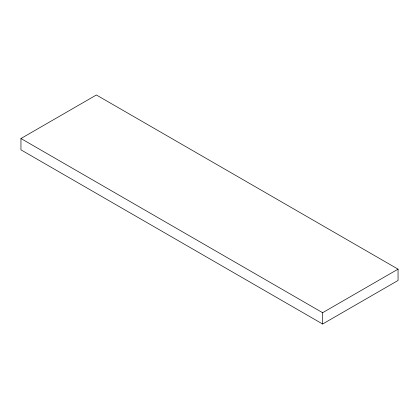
<?xml version="1.0" encoding="UTF-8"?>
<svg xmlns="http://www.w3.org/2000/svg" width="419" height="419" viewBox="0 0 419 419"><rect width="100%" height="100%" fill="white"/><g stroke="black" fill="none" stroke-linecap="round" stroke-linejoin="round"><path stroke-width="0.63" d="M20.95 138.527L96.37 94.982L398.05 269.155L398.05 280.473L322.63 324.018L20.95 149.845L20.95 138.527L322.63 312.7L398.05 269.155M322.63 312.7L322.63 324.018"/></g></svg>
